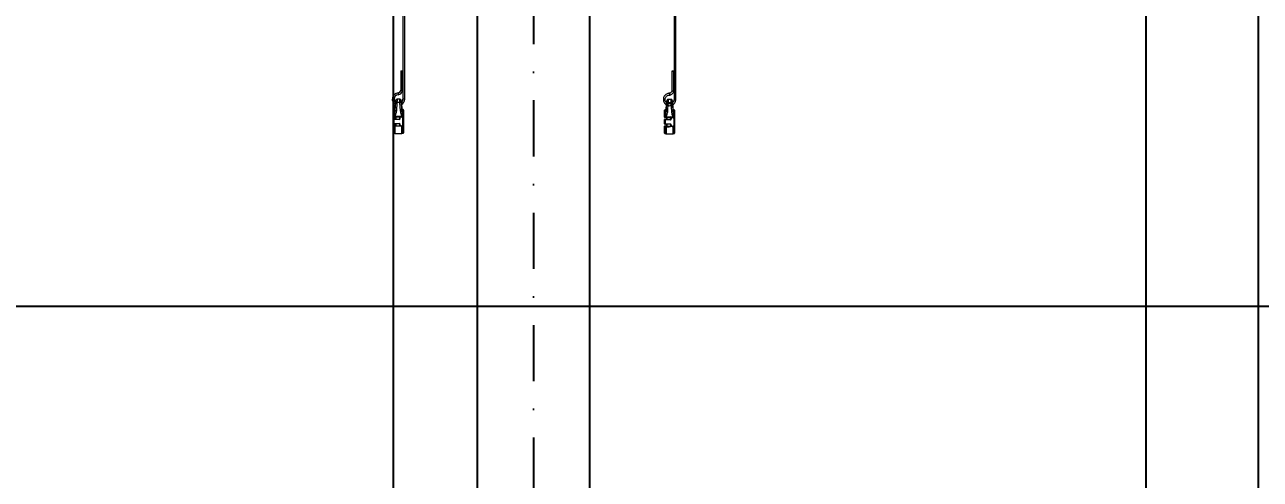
# Model space of a CAD drawing. Header units: millimetres. Extents: x -71336 to -35435, y -26189 to 22712.
# Drawn here: x -69314 to -68213, y -17989 to -17584 of the extents above; entities that cross this region are included whole.
import ezdxf
from ezdxf import colors
from ezdxf.entities.mleader import LeaderData, LeaderLine
from ezdxf.math import Vec2, Vec3

# ---------------------------------------------------------------- set-up
doc = ezdxf.new("R2010")
doc.units = ezdxf.units.MM
doc.linetypes.add('AM_ISO02W050x2', pattern=[3.75, 3, -0.75])
doc.linetypes.add('DASHDOT', pattern=[1, 0.5, -0.25, 0, -0.25])
for name, color, linetype in [('SC - Containment', 30, 'Continuous'), ('SC - Dimensions', 1, 'Continuous'), ('SC - Layout', 252, 'Continuous'), ('SC - Text', 7, 'Continuous')]:
    doc.layers.add(name, color=color, linetype=linetype)
doc.layers.add('SC - Equipment', color=7, linetype='Continuous', lineweight=13)
doc.layers.add('SC - Xlines', color=252, linetype='Continuous', plot=False)
doc.styles.get("Standard").update_dxf_attribs({"font": 'arial.ttf', "height": 35})
doc.dimstyles.new('MJC', dxfattribs={"dimscale": 25, "dimtxt": 35, "dimasz": 1, "dimexe": 0.25, "dimexo": 0.25, "dimgap": 0.25, "dimtad": 1, "dimdec": 0, "dimzin": 0, "dimdsep": 46, "dimtxsty": 'Standard', "dimcen": 0.09, "dimclrd": 1, "dimclre": 1, "dimclrt": 7, "dimadec": 0, "dimazin": 0, "dimtfac": 1, "dimtdec": 0, "dimtofl": 0, "dimtmove": 0, "dimatfit": 3, "dimfxl": 1, "dimtolj": 1, "dimtzin": 0, "dimarcsym": 0})

# ---------------------------------------------------------------- blocks, each defined once
blk = doc.blocks.new('CHIEF MSM1U - FRONT')
at = {"layer": 'SC - Equipment', "color": 146, "true_color": 0x105689}
for p, q in [((-114.5, -145.9), (-114.5, -235.3)), ((-112.9, -235.3), (-112.9, -145.9)), ((127.2, -146.3), (127.2, -235.6)), ((128.8, -235.6), (128.8, -146.3)), ((-116.4, -210), (-116.4, -227.3)), ((-116.4, -210), (-114.8, -210)), ((-114.8, -227.3), (-114.8, -210)), ((125.3, -210.3), (125.3, -227.6)), ((125.3, -210.3), (125.3, -210.3)), ((126.9, -227.6), (126.9, -210.3)), ((126.9, -210.3), (126.9, -210.3)), ((-118.7, -229.7), (-118.6, -231.3)), ((-116.4, -227.3), (-114.8, -227.3)), ((-120.9, -236.5), (-121, -236.8)), ((-119.8, -238.1), (-120.3, -245.8)), ((-117.1, -238.1), (-119.8, -238.1)), ((-117.2, -235.3), (-119.7, -235.3)), ((-116.6, -245.8), (-117.1, -238.1)), ((-115.9, -236.8), (-116, -236.5)), ((-112.9, -235.3), (-114.5, -235.3)), ((120.7, -236.7), (120.7, -237.1)), ((120.7, -237.1), (120.7, -237.1)), ((121.8, -238.4), (121.3, -246.2)), ((124.6, -238.4), (121.8, -238.4)), ((124.4, -235.5), (122, -235.5)), ((125.1, -246.2), (124.6, -238.4)), ((125.7, -237.1), (125.7, -236.7)), ((125.7, -236.7), (125.7, -236.7)), ((-122.9, -250.9), (-122.9, -245)), ((-121.9, -244.4), (-122.6, -244.6)), ((-122.6, -244.6), (-122.6, -250.8)), ((-122.6, -253.2), (-122.5, -253.2)), ((-121.8, -251.2), (-122.5, -251.1)), ((-122.5, -253.2), (-117.7, -253.1)), ((-121.9, -250.8), (-121.9, -244.4)), ((-121.9, -250.8), (-121.5, -250.8)), ((-121.9, -250.8), (-121.9, -250.8)), ((-121.9, -250.8), (-121.9, -250.8)), ((-121.5, -251.2), (-121.8, -251.2)), ((-121.8, -251.2), (-121.8, -251.2)), ((-121.5, -243.1), (-121.6, -244)), ((-121.6, -244), (-121.6, -246.2)), ((-121.5, -250.8), (-121.5, -250.8)), ((-118.1, -250.8), (-121.5, -250.8)), ((-121.5, -250.8), (-118.2, -250.9)), ((-118.2, -251.3), (-121.5, -251.2)), ((-121.3, -253.2), (-121.3, -251.2)), ((-120.9, -251.1), (-120.9, -253.1)), ((-115.4, -250.8), (-117.4, -250.8)), ((-117.3, -251.8), (-117.3, -251.6)), ((-117.3, -251.8), (-117.3, -251.7)), ((-117.1, -251.8), (-117.3, -251.8)), ((-117.3, -252.7), (-117.3, -251.8)), ((-117.1, -252.7), (-117.3, -252.7)), ((-117.1, -251.7), (-117.1, -251.8)), ((-117.1, -251.8), (-117.1, -252.7)), ((-115.4, -243.1), (-115.4, -242.9)), ((-115.3, -244), (-115.4, -243.1)), ((-115.4, -251.2), (-115.4, -250.8)), ((-115.3, -246.2), (-115.3, -244)), ((-115.1, -251.4), (-115.1, -251.4)), ((-114.4, -252), (-115.1, -251.4)), ((-114.3, -244.6), (-115, -244.4)), ((-115, -244.4), (-115, -251.3)), ((-115, -250.8), (-115, -251.3)), ((-115, -251.3), (-115, -251.3)), ((-114.4, -258.3), (-114.4, -252)), ((-114, -252), (-114.4, -252)), ((-114.3, -251.8), (-114.3, -244.6)), ((-114, -245), (-114, -252)), ((-114, -252), (-114, -258.2)), ((118.8, -251.3), (118.8, -245.2)), ((119, -253.3), (120.1, -253.3)), ((119, -253.3), (119, -253.3)), ((119.2, -253.3), (119, -253.3)), ((119.8, -244.6), (119.1, -244.8)), ((119.1, -244.8), (119.1, -251.2)), ((119.8, -251.6), (119.1, -251.6)), ((120.4, -253.2), (119.2, -253.3)), ((119.8, -251.2), (119.8, -244.6)), ((119.8, -251.2), (120.2, -251.2)), ((119.8, -251.2), (119.8, -251.2)), ((119.8, -251.2), (119.8, -251.2)), ((119.9, -251.6), (119.8, -251.6)), ((120.2, -251.6), (119.9, -251.6)), ((120.1, -243.3), (120.1, -243.4)), ((120.1, -243.4), (120.1, -244.3)), ((120.1, -244.3), (120.1, -246.6)), ((120.1, -253.3), (120.1, -253.3)), ((123.6, -251.2), (120.2, -251.2)), ((120.2, -251.2), (120.2, -251.2)), ((120.4, -253.5), (120.4, -251.6)), ((120.8, -251.6), (120.8, -253.5)), ((126.2, -251.2), (124.2, -251.2)), ((124.3, -252.2), (124.3, -252)), ((124.3, -252.2), (124.3, -252.1)), ((124.3, -253.1), (124.3, -252.2)), ((124.6, -252.1), (124.6, -252.2)), ((124.6, -252.2), (124.6, -253.1)), ((126.2, -251.6), (126.2, -251.2)), ((126.4, -244.3), (126.3, -243.3)), ((126.4, -246.6), (126.4, -244.3)), ((126.6, -251.9), (126.5, -251.8)), ((126.6, -251.2), (126.6, -251.7)), ((126.6, -251.7), (126.7, -251.7)), ((127.3, -252.4), (126.6, -251.9)), ((127.4, -244.8), (126.7, -244.6)), ((126.7, -244.6), (126.7, -251.7)), ((127.3, -258.8), (127.3, -252.4)), ((127.4, -252.3), (127.4, -244.8)), ((127.7, -245.2), (127.7, -252.4)), ((127.7, -252.4), (127.7, -258.7)), ((-122.5, -253.4), (-122.9, -253.4)), ((-122.9, -256.8), (-122.9, -253.4)), ((-122.9, -256.8), (-122.5, -256.8)), ((-122.9, -265.3), (-122.9, -259.3)), ((-122.5, -257), (-122.6, -257)), ((-122.6, -259.4), (-122.6, -265.6)), ((-117.7, -253.3), (-122.5, -253.4)), ((-122.5, -253.4), (-122.5, -256.8)), ((-122.5, -256.8), (-117.7, -256.9)), ((-117.7, -257.2), (-122.5, -257)), ((-122.5, -259.1), (-121.6, -259)), ((-121.7, -265.9), (-121.7, -259.4)), ((-121.6, -259), (-117.7, -258.9)), ((-117.7, -259.3), (-121.6, -259.4)), ((-121.6, -259.4), (-121.6, -265.9)), ((-121.3, -259), (-121.3, -257.1)), ((-120.9, -257.1), (-120.9, -259)), ((-117.3, -257.6), (-117.1, -257.6)), ((-117.3, -258.5), (-117.3, -257.6)), ((-117.3, -258.5), (-117.1, -258.5)), ((-117.1, -257.6), (-117.1, -258.5)), ((-117.1, -258.9), (-117.1, -258.8)), ((-115.3, -265.9), (-115.3, -259.1)), ((-114.4, -258.3), (-115.2, -258.9)), ((-114.3, -265.6), (-114.3, -258.3)), ((-114, -258.2), (-114, -265.3)), ((118.8, -253.6), (118.8, -253.5)), ((118.8, -253.8), (118.8, -253.6)), ((119, -253.6), (118.8, -253.6)), ((118.8, -253.9), (118.8, -253.8)), ((118.8, -257.2), (118.8, -253.9)), ((118.8, -259.7), (118.8, -259.4)), ((118.8, -259.4), (118.8, -259.4)), ((118.8, -265.5), (118.8, -259.7)), ((118.8, -259.7), (118.8, -259.7)), ((120.1, -253.5), (119, -253.6)), ((119, -253.6), (119.2, -253.6)), ((119, -253.6), (119, -253.6)), ((119, -259.2), (119, -259.2)), ((119, -259.2), (120.4, -259.2)), ((123.9, -259.3), (119, -259.5)), ((120.4, -259.3), (119, -259.3)), ((119, -259.5), (119, -259.5)), ((120.1, -259.1), (119.1, -259.2)), ((119.1, -259.5), (120.1, -259.5)), ((119.1, -259.8), (119.1, -265.9)), ((119.2, -253.6), (123.9, -253.5)), ((123.9, -253.7), (119.2, -253.9)), ((119.2, -253.9), (119.2, -257.2)), ((119.2, -257.2), (123.9, -257.3)), ((123.9, -257.6), (119.2, -257.4)), ((120, -266.1), (120, -259.8)), ((120.1, -253.5), (120.1, -253.5)), ((120.1, -253.5), (120.1, -253.5)), ((120.4, -259.1), (120.1, -259.1)), ((120.1, -259.8), (120.1, -266.2)), ((120.4, -259.3), (120.4, -257.5)), ((120.6, -253.5), (123.5, -253.5)), ((120.8, -257.5), (120.8, -259.5)), ((123.9, -253.5), (123.9, -253.5)), ((123.9, -259.4), (123.9, -259.3)), ((124.3, -259.1), (124.2, -259.2)), ((124.3, -259), (124.3, -258)), ((124.5, -259.3), (124.5, -259.2)), ((124.6, -258), (124.6, -259)), ((126.4, -266.2), (126.4, -259.5)), ((127.3, -258.8), (126.5, -259.3)), ((127.4, -265.9), (127.4, -258.7)), ((127.7, -258.7), (127.7, -265.5)), ((-122.6, -265.6), (-121.7, -265.9)), ((-121.6, -265.9), (-115.3, -265.9)), ((-115.3, -265.9), (-114.3, -265.6)), ((119.1, -265.9), (120, -266.1)), ((120.1, -266.2), (126.4, -266.2)), ((126.4, -266.2), (127.4, -265.9))]:
    blk.add_line(p, q, dxfattribs=at)
at = {"layer": 'SC - Equipment', "color": 146, "true_color": 0x105689, "flags": 128}
for points in [[(126.1, -210.2), (125.8, -210.2), (125.5, -210.2), (125.3, -210.3), (125.3, -210.3), (125.3, -210.3), (125.5, -210.3), (125.8, -210.3), (126.1, -210.3), (126.4, -210.3), (126.6, -210.3), (126.8, -210.3), (126.9, -210.3), (126.8, -210.3), (126.6, -210.2), (126.4, -210.2), (126.1, -210.2)], [(125.3, -210.3), (125.3, -210.3), (125.5, -210.3), (125.8, -210.4), (126.1, -210.4), (126.4, -210.4), (126.6, -210.3), (126.8, -210.3), (126.9, -210.3), (126.8, -210.3), (126.6, -210.3), (126.4, -210.3), (126.1, -210.3), (125.8, -210.3), (125.5, -210.3), (125.3, -210.3), (125.3, -210.3)], [(123, -229.9), (123, -229.9), (123, -229.9)], [(-119.8, -238.1), (-120.1, -238.1), (-120.3, -238.1), (-120.5, -238.2), (-120.7, -238.2), (-120.9, -238.3), (-121, -238.3), (-121.1, -238.4), (-121.1, -238.5)], [(-115.8, -238.5), (-115.8, -238.4), (-115.9, -238.3), (-116, -238.3), (-116.2, -238.2), (-116.4, -238.2), (-116.6, -238.1), (-116.8, -238.1), (-117.1, -238.1)], [(121.8, -238.4), (121.6, -238.4), (121.4, -238.5), (121.1, -238.5), (121, -238.5), (120.8, -238.6), (120.7, -238.7), (120.6, -238.7), (120.6, -238.8)], [(125.8, -238.8), (125.8, -238.7), (125.7, -238.7), (125.6, -238.6), (125.5, -238.5), (125.3, -238.5), (125.1, -238.5), (124.8, -238.4), (124.6, -238.4)], [(-121.8, -251.2), (-121.8, -251.2), (-121.8, -251.1), (-121.8, -251.1), (-121.9, -251.1), (-121.9, -251), (-121.9, -250.9), (-121.9, -250.9), (-121.9, -250.8)], [(-120.3, -245.8), (-120.6, -245.8), (-120.8, -245.8), (-121, -245.9), (-121.2, -245.9), (-121.4, -246), (-121.5, -246.1), (-121.6, -246.1), (-121.6, -246.2)], [(-115.3, -246.2), (-115.3, -246.1), (-115.4, -246.1), (-115.5, -246), (-115.7, -245.9), (-115.9, -245.9), (-116.1, -245.8), (-116.3, -245.8), (-116.6, -245.8)], [(-114.3, -251.8), (-114.2, -251.9), (-114.2, -251.9), (-114.1, -251.9), (-114.1, -251.9), (-114, -251.9), (-114, -251.9), (-114, -251.9), (-114, -252)], [(119.1, -251.6), (119.1, -251.5), (119.1, -251.5), (119.1, -251.5), (119.1, -251.4), (119, -251.4), (119, -251.3), (119, -251.3), (119.1, -251.2)], [(119.9, -251.6), (119.8, -251.6), (119.8, -251.5), (119.8, -251.5), (119.8, -251.5), (119.8, -251.4), (119.8, -251.4), (119.8, -251.3), (119.8, -251.2)], [(119.8, -251.6), (119.8, -251.6), (119.8, -251.5), (119.8, -251.5), (119.8, -251.5), (119.8, -251.4), (119.8, -251.3), (119.8, -251.3), (119.8, -251.2)], [(121.3, -246.2), (121.1, -246.2), (120.9, -246.2), (120.6, -246.2), (120.5, -246.3), (120.3, -246.4), (120.2, -246.4), (120.1, -246.5), (120.1, -246.6)], [(124.5, -251.8), (124.6, -251.8), (124.6, -251.8), (124.6, -251.8), (124.6, -251.8), (124.6, -251.8), (124.6, -251.8), (124.6, -251.8), (124.6, -251.8)], [(126.4, -246.6), (126.3, -246.5), (126.2, -246.4), (126.1, -246.4), (126, -246.3), (125.8, -246.2), (125.6, -246.2), (125.3, -246.2), (125.1, -246.2)], [(127.4, -252.3), (127.4, -252.3), (127.5, -252.3), (127.5, -252.3), (127.6, -252.3), (127.6, -252.3), (127.6, -252.3), (127.6, -252.4), (127.7, -252.4)], [(-117.1, -258.9), (-117.2, -258.9), (-117.2, -258.9), (-117.3, -258.8), (-117.3, -258.8), (-117.4, -258.8), (-117.4, -258.8), (-117.4, -258.7), (-117.4, -258.7)]]:
    blk.add_lwpolyline(points, dxfattribs=at)
at = {"layer": 'SC - Equipment', "color": 146, "true_color": 0x105689}
for centre, radius, start, end in [((-118.4, -235.3), 5.56, 92.2924, 239.508), ((-118.8, -227.3), 2.38, 272.2924, 0), ((-118.8, -227.3), 3.97, 272.2924, 0), ((337.7, -222.2), 214.8, 182.0797, 182.503), ((126.1, -217.8), 9.91, 265.4038, 274.5962), ((-118.4, -235.3), 3.97, 92.2924, 180), ((-118.4, -235.3), 3.97, 180, 227.7616), ((-119.7, -236.5), 1.27, 90.4206, 175.9367), ((-117.2, -236.5), 1.27, 4.0633, 89.3855), ((-118.4, -235.3), 3.97, 311.6153, 0), ((-118.4, -235.3), 5.56, 300.1587, 0), ((128, -225.7), 9.91, 265.4038, 274.5962), ((-122.5, -245), 0.397, 105, 180), ((-122.6, -250.9), 0.254, 180, 268.5), ((-122.6, -253.4), 0.254, 91.5, 180), ((-122.2, -250.9), 0.387, 161.7749, 217.1579), ((-124.9, -253.4), 2.43, 0.0048, 5.9911), ((-122, -244), 0.397, 285, 355), ((-121.5, -253.8), 3.05, 89.9353, 97.4885), ((-121.5, -250.9), 0.386, 161.9468, 217.1048), ((-112.9, -251.2), 8.57, 177.7404, 180.1123), ((-109.5, -251.2), 8.72, 177.7613, 180.0789), ((-117.7, -251.5), 0.794, 65.5579, 114.4421), ((-119.9, -251.8), 2.05, 18.1615, 28.4431), ((-118.1, -251.1), 0.151, 289.9119, 359.0673), ((-117.7, -251.7), 0.397, 65.5579, 88.5), ((-117.7, -252.7), 0.651, 271.5, 0), ((-117.7, -252.7), 0.397, 271.5, 0), ((-120.1, -253.3), 2.43, 0.0048, 5.9911), ((-116.7, -251.3), 0.886, 144.5441, 180.4072), ((-117.3, -251.7), 0.0673, 123.3474, 174.7231), ((-121.9, -287.2), 35.9, 82.2468, 82.6359), ((-126, -264.9), 16.2, 56.3678, 56.7637), ((-115.4, -253.8), 3.05, 82.5115, 90.0647), ((-129.7, -252.3), 14.3, 3.8064, 4.3899), ((-114.9, -244), 0.397, 185, 255), ((-128.7, -239.7), 17.9, 319.139, 319.7036), ((-128.9, -241.9), 16.8, 325.4762, 326.0369), ((-128.4, -241), 17.8, 321.8534, 322.3367), ((-114.4, -245), 0.397, 0, 75), ((119.2, -245.2), 0.397, 105, 180), ((119.1, -253.5), 0.24, 101.8089, 192.4685), ((119, -253.6), 0.254, 91.4961, 179.9964), ((119, -253.5), 0.254, 91.4962, 179.9964), ((119.7, -244.3), 0.397, 285, 355), ((120.2, -254.4), 3.17, 89.9368, 97.2123), ((120.1, -253.5), 0.235, 101.2602, 185.4439), ((120.1, -253.5), 0.254, 358.8378, 91.3004), ((120.1, -253.5), 0.254, 4.392, 91.3047), ((128.7, -251.6), 8.55, 177.7378, 180.0915), ((132.1, -251.7), 8.7, 177.7592, 180.0574), ((121.7, -252.2), 2.12, 18.3768, 28.3139), ((123.6, -251.5), 0.145, 288.1636, 359.4918), ((125, -251.7), 0.884, 144.5089, 180.0628), ((124.4, -252.1), 0.0637, 121.5639, 174.0882), ((125.9, -242), 10.1, 261.1409, 262.5228), ((124.5, -248.2), 4.08, 267.2671, 270.9315), ((124.5, -249), 4.08, 267.2671, 270.9315), ((126.2, -254.4), 3.17, 82.7877, 90.0632), ((111.3, -252.7), 15, 3.8082, 4.3644), ((126.8, -244.3), 0.397, 185, 255), ((117.6, -244.1), 11.8, 319.14, 320.0003), ((116.8, -245.1), 11.9, 325.477, 326.2706), ((117.7, -244.9), 12.1, 321.8561, 322.5695), ((127.4, -246.4), 5.94, 269.0839, 272.8144), ((127.3, -245.2), 0.397, 0, 75), ((-122.6, -256.8), 0.254, 180, 268.5), ((-122.6, -259.3), 0.254, 91.5, 180), ((-122.2, -259.3), 0.387, 142.8421, 198.2251), ((-124.9, -256.8), 2.43, 354.0089, 359.9952), ((-121.3, -259.3), 0.385, 142.9113, 197.998), ((-121.6, -258.8), 0.623, 263.9761, 270.0345), ((-113, -259.1), 8.57, 179.8865, 182.2604), ((-120.1, -256.9), 2.43, 354.0089, 359.9952), ((-117.7, -257.6), 0.651, 0, 88.5), ((-117.7, -257.6), 0.397, 0, 88.5), ((-109, -259), 8.75, 179.9265, 182.2353), ((-117.7, -258.5), 0.397, 337.7487, 0), ((-119.7, -264.9), 6.62, 67.1764, 69.43), ((-117.7, -258.5), 0.651, 337.7487, 0), ((119, -253.9), 0.254, 91.4961, 179.9964), ((119, -253.8), 0.254, 91.4961, 179.9964), ((118.8, -253.5), 0.0732, 212.9166, 270.2576), ((119, -257.2), 0.254, 180.001, 233.5621), ((119, -259.4), 0.254, 91.4961, 179.9964), ((119, -259.4), 0.254, 134.5061, 179.9992), ((119, -259.4), 0.254, 91.4992, 134.506), ((119, -259.6), 0.228, 78.0333, 151.2675), ((119, -259.7), 0.254, 135.963, 179.9994), ((119, -259.7), 0.254, 91.4961, 179.9964), ((119, -259.7), 0.254, 91.4988, 135.9633), ((120.8, -259.3), 1.8, 177.7621, 182.2379), ((119.4, -259.7), 0.399, 143.5532, 197.6993), ((116.5, -253.9), 2.62, 0.128, 5.7736), ((116.9, -257.2), 2.26, 353.7745, 0.1306), ((120.1, -253.8), 0.254, 80.7567, 92.6078), ((120.4, -259.7), 0.397, 143.6294, 197.4694), ((120.1, -259.2), 0.601, 263.7533, 270.0353), ((128.7, -259.5), 8.59, 179.8666, 182.258), ((121.3, -253.7), 2.62, 0.128, 5.7736), ((121.7, -257.3), 2.26, 353.7745, 0.1306), ((132.7, -259.4), 8.77, 179.9058, 182.2333), ((124.5, -253.9), 4.08, 267.2671, 270.9315), ((124.5, -254.9), 4.08, 267.2671, 270.9315), ((129.5, -246.8), 13.3, 246.9103, 248.034), ((124.6, -259), 0.305, 196.8892, 257.6099), ((-122.5, -265.3), 0.397, 180, 255), ((-121.6, -265.6), 0.254, 255, 270), ((-114.4, -265.3), 0.397, 285, 0), ((119.2, -265.5), 0.397, 180, 255), ((120.1, -265.9), 0.254, 255, 270), ((127.3, -265.5), 0.397, 285, 0)]:
    blk.add_arc(centre, radius, start, end, dxfattribs=at)
for centre, major_axis, ratio, start_param, end_param in [((254.2, -255.1), (397.1, 0), 0.027185, 2.767582, 2.778444), ((254.2, -255.1), (397.1, 0), 0.026186, 2.767582, 2.778733), ((280, -255.4), (402.6, -10.8), 0.000432, 4.30408, 4.312791), ((280, -255.6), (402.6, -10.5), 0.000422, 4.304079, 4.31279), ((123.9, -251.9), (0, 0.799), 0.993134, 5.85659, 6.70978), ((123.9, -252.1), (0, 0.402), 0.986235, 5.85659, 6.257005), ((123.9, -253.1), (0.524, 0.387), 0.999558, 4.10275, 5.647366), ((123.9, -253.1), (0.305, 0.254), 0.999295, 4.046219, 5.590835), ((495.9, -255.4), (397.1, 0.2), 0.026183, 2.767571, 2.778722), ((495.9, -255.4), (397.1, 0.2), 0.027182, 2.76757, 2.778432), ((254.2, -255.1), (397.1, 0), 0.026186, 3.50366, 3.517291), ((254.2, -255.1), (397.1, 0), 0.027185, 3.503526, 3.516675), ((119.2, -253.9), (0.397, 0.004), 0.016138, 3.141441, 4.738417), ((119.2, -257.2), (0.397, -0.004), 0.016138, 3.141745, 4.738721), ((280, -255.1), (402.6, 10.5), 0.000422, 4.303726, 4.314187), ((280, -255.4), (402.6, 10.8), 0.000432, 4.303725, 4.314186), ((123.9, -258), (0.524, 0.387), 0.999558, 5.647366, 7.191982), ((123.9, -258), (0.305, 0.254), 0.999295, 5.590835, 7.135452), ((123.9, -259), (0.305, 0.254), 0.999295, 5.202477, 5.590835), ((123.9, -259), (0.524, 0.387), 0.999558, 5.259008, 5.647366), ((495.9, -255.4), (397.1, 0.2), 0.026183, 3.503649, 3.51728), ((495.9, -255.4), (397.1, 0.2), 0.027182, 3.503514, 3.516663)]:
    blk.add_ellipse(centre, major_axis=major_axis, ratio=ratio, start_param=start_param, end_param=end_param, dxfattribs=at)
for points, knots in [([(123, -230), (122.7, -230), (122, -230.1), (121, -230.4), (119.8, -231.1), (118.8, -232), (118.1, -233.2), (117.7, -234.4), (117.6, -235.8), (117.8, -237.1), (118.3, -238.3), (119.1, -239.4), (120.1, -240.3), (121.3, -240.8), (122.6, -241.1), (124, -241.1), (125.3, -240.8), (126.5, -240.1), (127.4, -239.2), (128.2, -238.1), (128.7, -236.9), (128.7, -236), (128.8, -235.6)], [0, 0, 0, 0, 0.028787, 0.079857, 0.131009, 0.182161, 0.233313, 0.284462, 0.335611, 0.386759, 0.437906, 0.489054, 0.540202, 0.591352, 0.642503, 0.693655, 0.744808, 0.795961, 0.847113, 0.898265, 0.949415, 1, 1, 1, 1]), ([(123, -231.6), (123.3, -231.6), (123.9, -231.5), (124.8, -231.2), (125.7, -230.5), (126.4, -229.6), (126.8, -228.6), (126.8, -227.9), (126.9, -227.6)], [0, 0, 0, 0, 0.107131, 0.2915791, 0.4764325, 0.661284, 0.8461283, 1, 1, 1, 1]), ([(125.3, -227.6), (125.3, -227.8), (125.2, -228.2), (125, -228.9), (124.4, -229.5), (123.7, -229.9), (123.2, -230), (123, -230)], [0, 0, 0, 0, 0.107315, 0.345324, 0.58437, 0.823401, 1, 1, 1, 1]), ([(-121.6, -246.2), (-121.6, -245.5), (-121.4, -242.9), (-121.2, -240.3), (-121.1, -238.5)], [0, 0, 0, 0, 0.300595, 1, 1, 1, 1]), ([(-121.4, -241.6), (-121.4, -241.8), (-121.4, -242.3), (-121.5, -242.8), (-121.5, -243), (-121.5, -243)], [0, 0, 0, 0, 0.294066, 0.677601, 1, 1, 1, 1]), ([(-121.4, -242.2), (-121.4, -242.4), (-121.5, -242.7), (-121.5, -243.1), (-121.5, -243.1), (-121.5, -243.1)], [0, 0, 0, 0, 0.223457, 0.66286, 1, 1, 1, 1]), ([(-121, -236.8), (-121, -236.8), (-121, -236.8), (-121, -237.2), (-121, -237.8), (-121.1, -238.8), (-121.2, -239.8), (-121.3, -240.9), (-121.4, -241.7), (-121.4, -242.1), (-121.4, -242.2)], [0, 0, 0, 0, 0.075921, 0.218041, 0.360462, 0.503121, 0.645843, 0.788356, 0.930393, 1, 1, 1, 1]), ([(-121.1, -238.5), (-121.1, -238.2), (-121, -237.6), (-121, -236.9), (-120.9, -236.4), (-120.9, -236.5), (-120.9, -236.5)], [0, 0, 0, 0, 0.255902, 0.546047, 0.836303, 1, 1, 1, 1]), ([(-121, -236.8), (-121, -236.8), (-121, -236.8), (-121, -237.1), (-121, -237.5), (-121, -237.6)], [0, 0, 0, 0, 0.22095, 0.64251, 1, 1, 1, 1]), ([(-119.7, -235.3), (-119.7, -235.3), (-119.7, -235.3), (-119.7, -235.8), (-119.7, -236.8), (-119.8, -237.7), (-119.8, -238.1)], [0, 0, 0, 0, 0.163913, 0.453856, 0.74391, 1, 1, 1, 1]), ([(-117.1, -238.1), (-117.1, -237.6), (-117.1, -236.7), (-117.2, -235.8), (-117.2, -235.3), (-117.2, -235.3), (-117.2, -235.3)], [0, 0, 0, 0, 0.291205, 0.582576, 0.873471, 1, 1, 1, 1]), ([(-116, -236.5), (-116, -236.5), (-116, -236.4), (-115.9, -236.8), (-115.9, -237.5), (-115.8, -238.2), (-115.8, -238.5)], [0, 0, 0, 0, 0.126874, 0.417899, 0.709191, 1, 1, 1, 1]), ([(-115.9, -237.7), (-115.9, -237.5), (-115.9, -237.2), (-115.9, -236.9), (-115.9, -236.8), (-115.9, -236.8)], [0, 0, 0, 0, 0.28925, 0.701783, 1, 1, 1, 1]), ([(-115.5, -242.2), (-115.5, -242.2), (-115.5, -241.9), (-115.5, -241.6), (-115.6, -240.9), (-115.7, -240.2), (-115.7, -239.2), (-115.8, -238.2), (-115.9, -237.4), (-115.9, -236.9), (-115.9, -236.8), (-115.9, -236.8)], [0, 0, 0, 0, 0.015093, 0.157347, 0.158182, 0.301023, 0.44356, 0.585818, 0.727887, 0.869899, 1, 1, 1, 1]), ([(-115.8, -238.5), (-115.7, -239.3), (-115.5, -241.9), (-115.4, -244.4), (-115.3, -246.2)], [0, 0, 0, 0, 0.300592, 1, 1, 1, 1]), ([(-115.5, -242.4), (-115.5, -242.1), (-115.5, -241.7), (-115.6, -240.8), (-115.7, -240.3), (-115.7, -240)], [0, 0, 0, 0, 0.367803, 0.745996, 1, 1, 1, 1]), ([(-115.4, -243.1), (-115.4, -243.1), (-115.4, -243.2), (-115.4, -242.9), (-115.4, -242.4), (-115.5, -242.2)], [0, 0, 0, 0, 0.288712, 0.663488, 1, 1, 1, 1]), ([(127.2, -235.6), (127.2, -235.7), (127.1, -236.3), (126.9, -237.2), (126.3, -238.1), (125.4, -238.9), (124.4, -239.4), (123.3, -239.6), (122.2, -239.4), (121.1, -239), (120.2, -238.3), (119.6, -237.3), (119.2, -236.3), (119.2, -235.1), (119.5, -234), (120.1, -233.1), (120.9, -232.3), (121.9, -231.7), (122.7, -231.6), (123, -231.6)], [0, 0, 0, 0, 0.028814, 0.089241, 0.149822, 0.210401, 0.270978, 0.331551, 0.392122, 0.452693, 0.513264, 0.573837, 0.634414, 0.694994, 0.755576, 0.816158, 0.876738, 0.937315, 1, 1, 1, 1]), ([(120.1, -246.6), (120.1, -245.8), (120.2, -243.2), (120.4, -240.6), (120.6, -238.8)], [0, 0, 0, 0, 0.300595, 1, 1, 1, 1]), ([(120.7, -237.1), (120.7, -237.1), (120.7, -237.1), (120.7, -237.4), (120.6, -238.1), (120.5, -239.1), (120.5, -240.1), (120.4, -241.2), (120.3, -242), (120.2, -242.4), (120.2, -242.5)], [0, 0, 0, 0, 0.026314, 0.176063, 0.326129, 0.476447, 0.626831, 0.776994, 0.926656, 1, 1, 1, 1]), ([(120.6, -238.8), (120.6, -238.5), (120.6, -237.9), (120.7, -237.1), (120.7, -236.7), (120.7, -236.7), (120.7, -236.7)], [0, 0, 0, 0, 0.23821, 0.508296, 0.778485, 1, 1, 1, 1]), ([(122, -235.5), (121.9, -235.5), (121.7, -235.5), (121.4, -235.7), (121.1, -235.9), (120.9, -236.1), (120.8, -236.3), (120.8, -236.4), (120.7, -236.6), (120.7, -236.6), (120.7, -236.6), (120.7, -236.7), (120.7, -236.7), (120.7, -236.7), (120.7, -236.7), (120.7, -236.7)], [0, 0, 0, 0, 0.110155, 0.295394, 0.447274, 0.575717, 0.682214, 0.765849, 0.823968, 0.846656, 0.861705, 0.878146, 0.90567, 0.973407, 1, 1, 1, 1]), ([(120.7, -237.1), (120.7, -237.1), (120.7, -237.1), (120.7, -237.1), (120.7, -237.1)], [0, 0, 0, 0, 0.353338, 1, 1, 1, 1]), ([(122, -235.6), (122, -235.6), (122, -235.6), (122, -236.1), (121.9, -237.1), (121.9, -238), (121.8, -238.4)], [0, 0, 0, 0, 0.175433, 0.46138, 0.747439, 1, 1, 1, 1]), ([(125.7, -236.7), (125.7, -236.7), (125.7, -236.7), (125.7, -236.7), (125.7, -236.7), (125.7, -236.6), (125.7, -236.5), (125.6, -236.4), (125.6, -236.2), (125.4, -235.9), (125.1, -235.7), (124.8, -235.5), (124.5, -235.5), (124.4, -235.5)], [0, 0, 0, 0, 0.02912, 0.149648, 0.175232, 0.192276, 0.21458, 0.287503, 0.375274, 0.507078, 0.691761, 0.884148, 1, 1, 1, 1]), ([(124.6, -238.4), (124.6, -238), (124.5, -237), (124.5, -236), (124.4, -235.5), (124.4, -235.6), (124.4, -235.6)], [0, 0, 0, 0, 0.28719, 0.574544, 0.861428, 1, 1, 1, 1]), ([(125.7, -236.7), (125.7, -236.7), (125.7, -236.7), (125.7, -237.1), (125.8, -237.8), (125.8, -238.5), (125.8, -238.8)], [0, 0, 0, 0, 0.187196, 0.458115, 0.729282, 1, 1, 1, 1]), ([(126.2, -242.5), (126.2, -242.5), (126.2, -242.2), (126.1, -241.9), (126.1, -241.2), (126, -240.5), (125.9, -239.5), (125.8, -238.5), (125.8, -237.7), (125.7, -237.2), (125.7, -237), (125.7, -237.1), (125.7, -237.1)], [0, 0, 0, 0, 0.014513, 0.151305, 0.152108, 0.289463, 0.426527, 0.563322, 0.699936, 0.836494, 0.97314, 1, 1, 1, 1]), ([(126.2, -242.4), (126.2, -242.3), (126.1, -241.9), (126.1, -241.2), (126, -240.2), (125.9, -239.2), (125.8, -238.3), (125.8, -237.6), (125.7, -237.2), (125.7, -237.1), (125.7, -237.1), (125.7, -237.1)], [0, 0, 0, 0, 0.071053, 0.208362, 0.346676, 0.485091, 0.623548, 0.76198, 0.900296, 0.96938, 1, 1, 1, 1]), ([(125.8, -238.8), (125.9, -239.6), (126.1, -242.2), (126.3, -244.8), (126.4, -246.6)], [0, 0, 0, 0, 0.300592, 1, 1, 1, 1]), ([(-122.9, -250.9), (-122.9, -250.9), (-122.9, -250.9), (-122.8, -250.8), (-122.7, -250.8), (-122.6, -250.8), (-122.6, -250.8)], [0, 0, 0, 0, 0.281347, 0.567741, 0.848358, 1, 1, 1, 1]), ([(-122.6, -250.8), (-122.4, -250.8), (-122.2, -250.8), (-122, -250.8), (-121.9, -250.8)], [0, 0, 0, 0, 0.686394, 1, 1, 1, 1]), ([(-122.5, -251.1), (-122.5, -251.1), (-122.6, -251.1), (-122.6, -251.1), (-122.6, -251.1), (-122.6, -251.1), (-122.6, -251.1)], [0, 0, 0, 0, 0.145896, 0.421612, 0.711012, 1, 1, 1, 1]), ([(-121.9, -250.8), (-121.8, -250.1), (-121.8, -248.9), (-121.6, -247.4), (-121.6, -246.7), (-121.6, -246.2)], [0, 0, 0, 0, 0.452245, 0.690314, 1, 1, 1, 1]), ([(-121.4, -242.4), (-121.5, -242.6), (-121.5, -242.9), (-121.5, -243.1), (-121.5, -243.1), (-121.5, -243.1), (-121.5, -243.1)], [0, 0, 0, 0, 0.320031, 0.819552, 0.944921, 1, 1, 1, 1]), ([(-120.3, -245.8), (-120.4, -246.3), (-120.5, -247.3), (-120.9, -248.6), (-121.3, -249.7), (-121.4, -250.4), (-121.5, -250.8)], [0, 0, 0, 0, 0.284995, 0.575463, 0.786743, 1, 1, 1, 1]), ([(-118.2, -250.9), (-118.2, -250.9), (-118.1, -250.8), (-118.1, -250.8), (-118.1, -250.8)], [0, 0, 0, 0, 0.810322, 1, 1, 1, 1]), ([(-118.2, -250.9), (-118.2, -250.9), (-118.1, -251), (-118, -251), (-118, -251.1), (-117.9, -251.1)], [0, 0, 0, 0, 0.309885, 0.51982, 1, 1, 1, 1]), ([(-118, -251.3), (-118.1, -251.3), (-118.1, -251.3), (-118.2, -251.3), (-118.2, -251.3)], [0, 0, 0, 0, 0.524767, 1, 1, 1, 1]), ([(-117.7, -251.3), (-117.7, -251.3), (-117.7, -251.3), (-117.8, -251.3), (-117.9, -251.3), (-118, -251.3)], [0, 0, 0, 0, 0.015548, 0.12881, 1, 1, 1, 1]), ([(-117.9, -251.1), (-117.9, -251.1), (-117.8, -251.2), (-117.8, -251.3), (-117.7, -251.3), (-117.7, -251.3), (-117.7, -251.3), (-117.7, -251.3)], [0, 0, 0, 0, 0.292022, 0.710423, 0.874784, 0.990318, 1, 1, 1, 1]), ([(-117.3, -251.7), (-117.3, -251.6), (-117.3, -251.5), (-117.4, -251.4), (-117.5, -251.3), (-117.6, -251.3), (-117.6, -251.3)], [0, 0, 0, 0, 0.325258, 0.646683, 0.948209, 1, 1, 1, 1]), ([(-117.4, -250.8), (-117.4, -250.8), (-117.3, -250.8), (-117.1, -251), (-117, -251.2), (-117, -251.3)], [0, 0, 0, 0, 0.077412, 0.514745, 1, 1, 1, 1]), ([(-117.3, -251.6), (-117.3, -251.6), (-117.2, -251.5), (-117.1, -251.4), (-117.1, -251.4)], [0, 0, 0, 0, 0.6792741, 1, 1, 1, 1]), ([(-117, -251.3), (-117, -251.3), (-117, -251.3), (-117, -251.3), (-117.1, -251.3), (-117.1, -251.3), (-117.1, -251.4)], [0, 0, 0, 0, 0.027415, 0.150579, 0.603831, 1, 1, 1, 1]), ([(-117, -251.4), (-117, -251.4), (-117.1, -251.5), (-117.1, -251.6), (-117.1, -251.7)], [0, 0, 0, 0, 0.248905, 1, 1, 1, 1]), ([(-117, -251.3), (-117, -251.3), (-117, -251.3), (-117, -251.3), (-117, -251.4), (-117, -251.4), (-117, -251.4)], [0, 0, 0, 0, 0.027303, 0.150074, 0.602909, 1, 1, 1, 1]), ([(-115.4, -250.8), (-115.5, -250.3), (-115.7, -249.2), (-116.3, -247.6), (-116.5, -246.4), (-116.6, -245.8)], [0, 0, 0, 0, 0.301818, 0.649408, 1, 1, 1, 1]), ([(-115.4, -251.2), (-115.4, -251.2), (-115.2, -251.2), (-115.1, -251.2), (-115, -251.3), (-115, -251.3)], [0, 0, 0, 0, 0.440524, 0.858999, 1, 1, 1, 1]), ([(-115.1, -251.4), (-115.1, -251.4), (-115.2, -251.4), (-115.3, -251.3), (-115.4, -251.3), (-115.4, -251.3)], [0, 0, 0, 0, 0.148896, 0.572908, 1, 1, 1, 1]), ([(-115.3, -246.2), (-115.2, -247.2), (-115.2, -248.3), (-115, -250), (-115, -250.5), (-115, -250.8)], [0, 0, 0, 0, 0.672838, 0.831815, 1, 1, 1, 1]), ([(-115, -251.3), (-114.8, -251.5), (-114.5, -251.6), (-114.3, -251.8), (-114.3, -251.8)], [0, 0, 0, 0, 0.8946843, 1, 1, 1, 1]), ([(118.8, -251.3), (118.8, -251.3), (118.8, -251.3), (118.9, -251.2), (119, -251.2), (119, -251.2), (119.1, -251.2)], [0, 0, 0, 0, 0.281347, 0.567741, 0.848358, 1, 1, 1, 1]), ([(118.8, -251.3), (118.8, -251.3), (118.8, -251.3), (118.8, -251.4), (118.8, -251.5), (118.9, -251.5), (118.9, -251.5), (118.9, -251.5)], [0, 0, 0, 0, 0.080262, 0.441477, 0.729759, 0.972511, 1, 1, 1, 1]), ([(119.2, -253.3), (119.1, -253.3), (119.1, -253.3), (119, -253.3), (119, -253.3), (119, -253.3), (119, -253.3), (118.9, -253.3), (118.9, -253.3), (118.9, -253.3), (118.8, -253.4)], [0, 0, 0, 0, 0.14574, 0.292819, 0.44782, 0.534679, 0.578914, 0.661303, 0.800879, 1, 1, 1, 1]), ([(118.9, -251.5), (118.9, -251.5), (118.9, -251.5), (118.9, -251.5), (119, -251.5), (119, -251.5), (119, -251.5), (119, -251.5), (119.1, -251.6), (119.1, -251.6), (119.1, -251.6), (119.1, -251.6)], [0, 0, 0, 0, 0.135188, 0.261611, 0.353743, 0.40642, 0.453747, 0.539117, 0.774558, 0.94663, 1, 1, 1, 1]), ([(119.1, -251.2), (119.2, -251.2), (119.5, -251.2), (119.7, -251.2), (119.8, -251.2)], [0, 0, 0, 0, 0.686394, 1, 1, 1, 1]), ([(119.8, -251.2), (119.8, -250.5), (119.9, -249.3), (120, -247.8), (120, -247), (120.1, -246.6)], [0, 0, 0, 0, 0.452245, 0.690314, 1, 1, 1, 1]), ([(120.2, -242.5), (120.2, -242.6), (120.2, -243), (120.1, -243.3), (120.1, -243.3), (120.1, -243.3)], [0, 0, 0, 0, 0.247577, 0.734407, 1, 1, 1, 1]), ([(120.4, -253.3), (120.3, -253.3), (120.2, -253.3), (120.2, -253.3), (120.1, -253.3), (120.1, -253.3)], [0, 0, 0, 0, 0.293766, 0.646979, 1, 1, 1, 1]), ([(121.3, -246.2), (121.3, -246.7), (121.1, -247.7), (120.7, -249), (120.3, -250.1), (120.2, -250.8), (120.2, -251.2)], [0, 0, 0, 0, 0.2849945, 0.5754634, 0.7867429, 1, 1, 1, 1]), ([(123.4, -251.3), (123.5, -251.3), (123.5, -251.2), (123.6, -251.2), (123.6, -251.2)], [0, 0, 0, 0, 0.810322, 1, 1, 1, 1]), ([(123.4, -251.3), (123.4, -251.3), (123.5, -251.4), (123.6, -251.4), (123.7, -251.5), (123.7, -251.5)], [0, 0, 0, 0, 0.309885, 0.51982, 1, 1, 1, 1]), ([(123.6, -251.7), (123.6, -251.7), (123.5, -251.7), (123.4, -251.7), (123.4, -251.7)], [0, 0, 0, 0, 0.524767, 1, 1, 1, 1]), ([(123.9, -251.7), (123.9, -251.7), (123.9, -251.7), (123.8, -251.7), (123.7, -251.7), (123.6, -251.7)], [0, 0, 0, 0, 0.0155479, 0.1288099, 1, 1, 1, 1]), ([(123.7, -251.5), (123.8, -251.6), (123.8, -251.6), (123.9, -251.7), (123.9, -251.7), (123.9, -251.7), (123.9, -251.7), (123.9, -251.7)], [0, 0, 0, 0, 0.292022, 0.710423, 0.874784, 0.990318, 1, 1, 1, 1]), ([(124.3, -253.1), (124.3, -253.1), (124.3, -253.2), (124.2, -253.3), (124.1, -253.4), (124, -253.4), (124, -253.5), (123.9, -253.5)], [0, 0, 0, 0, 0.232148, 0.459994, 0.677841, 0.887681, 1, 1, 1, 1]), ([(124.3, -252.1), (124.3, -252), (124.3, -251.9), (124.2, -251.8), (124.1, -251.7), (124.1, -251.7), (124.1, -251.7)], [0, 0, 0, 0, 0.325258, 0.646683, 0.948209, 1, 1, 1, 1]), ([(124.2, -251.2), (124.3, -251.2), (124.4, -251.3), (124.5, -251.4), (124.6, -251.6), (124.7, -251.7)], [0, 0, 0, 0, 0.077412, 0.514745, 1, 1, 1, 1]), ([(124.3, -252), (124.4, -252), (124.4, -251.9), (124.5, -251.8), (124.5, -251.8)], [0, 0, 0, 0, 0.679274, 1, 1, 1, 1]), ([(124.7, -251.7), (124.7, -251.7), (124.7, -251.7), (124.6, -251.7), (124.6, -251.7), (124.6, -251.8), (124.5, -251.8)], [0, 0, 0, 0, 0.027415, 0.150579, 0.603831, 1, 1, 1, 1]), ([(124.7, -251.7), (124.7, -251.7), (124.7, -251.7), (124.7, -251.7), (124.7, -251.8), (124.6, -251.8), (124.6, -251.8)], [0, 0, 0, 0, 0.027303, 0.150074, 0.602909, 1, 1, 1, 1]), ([(124.6, -251.8), (124.6, -251.9), (124.6, -251.9), (124.6, -252), (124.6, -252.1)], [0, 0, 0, 0, 0.2489049, 1, 1, 1, 1]), ([(126.2, -251.2), (126.1, -250.7), (125.9, -249.6), (125.3, -248), (125.2, -246.8), (125.1, -246.2)], [0, 0, 0, 0, 0.301818, 0.649408, 1, 1, 1, 1]), ([(126.3, -243.3), (126.3, -243.2), (126.2, -243.1), (126.2, -242.7), (126.2, -242.5)], [0, 0, 0, 0, 0.455764, 1, 1, 1, 1]), ([(126.2, -251.6), (126.3, -251.6), (126.4, -251.6), (126.5, -251.6), (126.6, -251.7), (126.6, -251.7)], [0, 0, 0, 0, 0.440524, 0.858999, 1, 1, 1, 1]), ([(126.5, -251.8), (126.5, -251.8), (126.5, -251.8), (126.4, -251.7), (126.3, -251.7), (126.2, -251.7)], [0, 0, 0, 0, 0.148896, 0.572908, 1, 1, 1, 1]), ([(126.3, -243.3), (126.3, -243.3), (126.3, -243.3), (126.3, -243.3), (126.3, -243.3)], [0, 0, 0, 0, 0.278833, 1, 1, 1, 1]), ([(126.3, -243.3), (126.3, -243.4), (126.3, -243.4), (126.3, -243.3), (126.3, -243.3)], [0, 0, 0, 0, 0.698121, 1, 1, 1, 1]), ([(126.4, -246.6), (126.4, -247.6), (126.5, -248.7), (126.6, -250.4), (126.6, -250.9), (126.6, -251.2)], [0, 0, 0, 0, 0.672838, 0.831815, 1, 1, 1, 1]), ([(126.7, -251.7), (126.9, -251.9), (127.1, -252.1), (127.3, -252.2), (127.4, -252.3)], [0, 0, 0, 0, 0.894684, 1, 1, 1, 1]), ([(-122.6, -259.4), (-122.6, -259.4), (-122.7, -259.4), (-122.8, -259.4), (-122.9, -259.4), (-122.9, -259.3), (-122.9, -259.3)], [0, 0, 0, 0, 0.249881, 0.492976, 0.745798, 1, 1, 1, 1]), ([(-122.6, -259.1), (-122.6, -259.1), (-122.6, -259.1), (-122.6, -259.1), (-122.6, -259.1), (-122.6, -259.1), (-122.5, -259.1)], [0, 0, 0, 0, 0.261219, 0.517634, 0.75852, 1, 1, 1, 1]), ([(-121.7, -259.4), (-121.8, -259.4), (-122.1, -259.4), (-122.4, -259.4), (-122.6, -259.4)], [0, 0, 0, 0, 0.514661, 1, 1, 1, 1]), ([(-117.7, -258.9), (-117.7, -258.9), (-117.6, -258.9), (-117.5, -258.9), (-117.4, -258.8), (-117.4, -258.7), (-117.4, -258.7)], [0, 0, 0, 0, 0.2812966, 0.5695002, 0.8780553, 1, 1, 1, 1]), ([(-117.1, -258.9), (-117.2, -259), (-117.2, -259), (-117.3, -259.2), (-117.5, -259.3), (-117.6, -259.3), (-117.7, -259.3)], [0, 0, 0, 0, 0.118513, 0.421658, 0.711392, 1, 1, 1, 1]), ([(-117.4, -258.7), (-117.4, -258.7), (-117.4, -258.7), (-117.4, -258.7), (-117.4, -258.7), (-117.4, -258.7)], [0, 0, 0, 0, 0.032658, 0.6733217, 1, 1, 1, 1]), ([(-115.2, -258.9), (-115.2, -258.9), (-115.2, -259), (-115.3, -259), (-115.3, -259), (-115.3, -259.1), (-115.3, -259.1)], [0, 0, 0, 0, 0.485417, 0.726958, 0.934926, 1, 1, 1, 1]), ([(-114.3, -258.3), (-114.3, -258.3), (-114.3, -258.3), (-114.4, -258.3), (-114.4, -258.3)], [0, 0, 0, 0, 0.423432, 1, 1, 1, 1]), ([(-114.3, -258.3), (-114.3, -258.3), (-114.2, -258.3), (-114.1, -258.3), (-114, -258.3), (-114, -258.3), (-114, -258.2), (-114, -258.2)], [0, 0, 0, 0, 0.25506, 0.510042, 0.76705, 0.986251, 1, 1, 1, 1]), ([(119.1, -259.2), (119.1, -259.2), (119.1, -259.2), (119.1, -259.2), (119, -259.2), (119, -259.2), (119, -259.2), (119, -259.2), (118.9, -259.2), (118.9, -259.2), (118.8, -259.2), (118.8, -259.2)], [0, 0, 0, 0, 0.015107, 0.164619, 0.328025, 0.462174, 0.523019, 0.587178, 0.732256, 0.915859, 1, 1, 1, 1]), ([(119.1, -259.8), (119, -259.8), (118.9, -259.8), (118.8, -259.8), (118.8, -259.8), (118.8, -259.7), (118.8, -259.7)], [0, 0, 0, 0, 0.249881, 0.492976, 0.745798, 1, 1, 1, 1]), ([(118.9, -257.4), (118.9, -257.4), (118.9, -257.4), (118.9, -257.4), (119, -257.4), (119, -257.4), (119, -257.4), (119, -257.4), (119.1, -257.4), (119.1, -257.4), (119.1, -257.4), (119.2, -257.4)], [0, 0, 0, 0, 0.127077, 0.246581, 0.336595, 0.389198, 0.427425, 0.486642, 0.719992, 0.879198, 1, 1, 1, 1]), ([(119.1, -259.2), (119.1, -259.2), (119.1, -259.2), (119, -259.2), (119, -259.2), (119, -259.2), (119, -259.2)], [0, 0, 0, 0, 0.145896, 0.421612, 0.711012, 1, 1, 1, 1]), ([(119, -259.5), (119, -259.5), (119, -259.5), (119, -259.5), (119.1, -259.5), (119.1, -259.5), (119.1, -259.5)], [0, 0, 0, 0, 0.261219, 0.517634, 0.75852, 1, 1, 1, 1]), ([(120, -259.8), (119.8, -259.8), (119.5, -259.8), (119.2, -259.8), (119.1, -259.8)], [0, 0, 0, 0, 0.514661, 1, 1, 1, 1]), ([(120.6, -253.5), (120.6, -253.5), (120.5, -253.5), (120.3, -253.5), (120.2, -253.5), (120.2, -253.5), (120.1, -253.5), (120.1, -253.5)], [0, 0, 0, 0, 0.220516, 0.492836, 0.743198, 0.994567, 1, 1, 1, 1]), ([(123.9, -253.5), (123.9, -253.5), (123.9, -253.5), (123.7, -253.5), (123.6, -253.5), (123.5, -253.5)], [0, 0, 0, 0, 0.007857, 0.561844, 1, 1, 1, 1]), ([(123.9, -259.4), (124, -259.3), (124.1, -259.3), (124.2, -259.3), (124.2, -259.2), (124.3, -259.2), (124.3, -259.1)], [0, 0, 0, 0, 0.281297, 0.5695, 0.878055, 1, 1, 1, 1]), ([(124.2, -259.2), (124.2, -259.2), (124.1, -259.3), (124.1, -259.3), (124, -259.3), (123.9, -259.3)], [0, 0, 0, 0, 0.204277, 0.607816, 1, 1, 1, 1]), ([(124.5, -259.3), (124.5, -259.4), (124.4, -259.5), (124.3, -259.6), (124.1, -259.7), (124, -259.7), (123.9, -259.7)], [0, 0, 0, 0, 0.118513, 0.421658, 0.711392, 1, 1, 1, 1]), ([(124.3, -258.9), (124.3, -259), (124.3, -259), (124.3, -259.1), (124.3, -259.1)], [0, 0, 0, 0, 0.336758, 1, 1, 1, 1]), ([(124.3, -259.1), (124.3, -259.1), (124.3, -259.1), (124.3, -259.1), (124.3, -259.1), (124.3, -259.1)], [0, 0, 0, 0, 0.032658, 0.673322, 1, 1, 1, 1]), ([(126.5, -259.3), (126.5, -259.4), (126.4, -259.4), (126.4, -259.4), (126.4, -259.5), (126.4, -259.5), (126.4, -259.5)], [0, 0, 0, 0, 0.4854172, 0.7269576, 0.9349263, 1, 1, 1, 1]), ([(127.4, -258.7), (127.3, -258.7), (127.3, -258.7), (127.3, -258.7), (127.3, -258.8)], [0, 0, 0, 0, 0.423432, 1, 1, 1, 1]), ([(127.4, -258.7), (127.4, -258.7), (127.5, -258.7), (127.6, -258.7), (127.6, -258.7), (127.7, -258.7), (127.7, -258.7), (127.7, -258.7)], [0, 0, 0, 0, 0.25506, 0.510042, 0.76705, 0.986251, 1, 1, 1, 1])]:
    blk.add_open_spline(points, degree=3, knots=knots, dxfattribs=at)
blk = doc.blocks.new('*U172')
at = {"layer": 'SC - Xlines', "ltscale": 5}
blk.add_lwpolyline([(0, 1540), (0, -1540)], dxfattribs=at)
blk = doc.blocks.new('*U173')
at = {"layer": 'SC - Xlines', "color": 0, "linetype": 'ByBlock', "lineweight": -2, "transparency": 16777216}
for p in [(-100, 0), (0, 0)]:
    blk.add_blockref('*U172', p, dxfattribs=at)
blk = doc.blocks.new('*D175')
at = {"layer": 'Defpoints', "color": 0, "ltscale": 5, "transparency": 16777216}
for p in [(-69169.2, -17517), (-69710.7, -18768.9), (-69710.7, -18768.9)]:
    blk.add_point(p, dxfattribs=at)
at = {"layer": 'SC - Dimensions', "color": 1, "lineweight": -2, "ltscale": 5, "transparency": 16777216}
for p, q in [((-69175.5, -17517), (-69717, -17517)), ((-69710.7, -17542), (-69710.7, -18743.9))]:
    blk.add_line(p, q, dxfattribs=at)
at = {"layer": 'SC - Dimensions', "color": 1, "ltscale": 5, "transparency": 16777216}
for points in [[(-69714.9, -17542), (-69706.6, -17542), (-69710.7, -17517)], [(-69714.9, -18743.9), (-69706.6, -18743.9), (-69710.7, -18768.9)]]:
    blk.add_solid(points, dxfattribs=at)
at = {"layer": 'SC - Dimensions', "color": 7, "ltscale": 5, "transparency": 16777216, "insert": (-69734.9, -18169.3), "char_height": 35, "attachment_point": 5, "rotation": 90}
blk.add_mtext('\\A1;1252', dxfattribs=at)
blk = doc.blocks.new('*D176')
at = {"layer": 'Defpoints', "color": 0, "ltscale": 5, "transparency": 16777216}
for p in [(-68861, -17313.8), (-69610.7, -18768.9), (-69610.7, -18768.9)]:
    blk.add_point(p, dxfattribs=at)
at = {"layer": 'SC - Dimensions', "color": 1, "lineweight": -2, "ltscale": 5, "transparency": 16777216}
for p, q in [((-68867.3, -17313.8), (-69617, -17313.8)), ((-69610.7, -17338.8), (-69610.7, -18743.9))]:
    blk.add_line(p, q, dxfattribs=at)
at = {"layer": 'SC - Dimensions', "color": 1, "ltscale": 5, "transparency": 16777216}
for points in [[(-69614.9, -17338.8), (-69606.6, -17338.8), (-69610.7, -17313.8)], [(-69614.9, -18743.9), (-69606.6, -18743.9), (-69610.7, -18768.9)]]:
    blk.add_solid(points, dxfattribs=at)
at = {"layer": 'SC - Dimensions', "color": 7, "ltscale": 5, "transparency": 16777216, "insert": (-69634.9, -18169.3), "char_height": 35, "attachment_point": 5, "rotation": 90}
blk.add_mtext('\\A1;1455', dxfattribs=at)

msp = doc.modelspace()

# ---------------------------------------------------------------- linework, layer by layer
at = {"color": 0, "linetype": 'DASHDOT', "ltscale": 100}
msp.add_line((-68861.022, -15649.606), (-68861.022, -19044.877), dxfattribs=at)
at = {"layer": 'SC - Containment', "ltscale": 0.2}
msp.add_lwpolyline([(-68911.022, -15839.354), (-68811.022, -15839.354), (-68811.022, -18958.681), (-68911.022, -18958.681)], close=True, dxfattribs=at)
at = {"layer": 'SC - Layout', "linetype": 'AM_ISO02W050x2', "ltscale": 5}
msp.add_lwpolyline([(-69510.749, -16834.968), (-68215.049, -16834.968), (-68215.049, -18768.854), (-69510.749, -18768.854)], close=True, dxfattribs=at)
at = {"layer": 'SC - Xlines', "ltscale": 5}
msp.add_line((-68986.022, -15688.854), (-68986.022, -18769.268), dxfattribs=at)
msp.add_lwpolyline([(-71111.023, -17834.855), (-62554.388, -17834.855)], dxfattribs=at)

# ---------------------------------------------------------------- block references
at = {"layer": 'SC - Equipment'}
msp.add_blockref('CHIEF MSM1U - FRONT', (-68862.899, -17415.356), dxfattribs=at)
at = {"layer": 'SC - Xlines', "ltscale": 5, "xscale": -1}
msp.add_blockref('*U173', (-68315.049, -17228.854), dxfattribs=at)

# ---------------------------------------------------------------- dimensions: what is measured, and where the dimension line sits
at = {"layer": 'SC - Dimensions', "ltscale": 5}
for base, p1, p2, picture, middle in [((-69610.749, -18768.854), (-68861.022, -17313.755), (-69610.749, -18768.854), '*D176', (-69610.749, -18169.279)), ((-69710.749, -18768.854), (-69169.203, -17516.958), (-69710.749, -18768.854), '*D175', (-69710.749, -18169.279))]:
    dim = msp.add_linear_dim(base=base, p1=p1, p2=p2, angle=90, dimstyle='MJC', dxfattribs=at)
    dim.commit()
    dim.dimension.update_dxf_attribs({"geometry": picture, "text_midpoint": middle, "dimtype": 160})

# ---------------------------------------------------------------- leaders
at = {"layer": 'SC - Text'}
ml = msp.add_multileader_mtext('Standard', dxfattribs=at)
ml.set_content('49" Display & Wall-Mount Bracket\\PSony FW-49XE8001 & Chief MSM1U', color=256)
ml.set_leader_properties()
ml.build(insert=Vec2(0, 0))
ml.multileader.update_dxf_attribs({"has_dogleg": 0, "text_left_attachment_type": 2, "text_right_attachment_type": 2, "dogleg_length": 0.36, "arrow_head_size": 50})
ctx = ml.context
ctx.base_point, ctx.char_height, ctx.arrow_head_size, ctx.landing_gap_size, ctx.plane_origin = Vec3(-66411.354, -17228.854), 50, 50, 10, Vec3(-68275.902, -17228.764)
ctx.left_attachment, ctx.right_attachment = 2, 2
notes = []
notes.append((ctx, [(0, (1, 1, 0), (-66411.714, -17228.854), (1, 0), 0.36, [(0, [(-68275.902, -17228.764)], 0, [])])]))
ctx.mtext.insert, ctx.mtext.flow_direction = Vec3(-66401.354, -17153.985), 5
for ctx, leaders in notes:
    for number, flags, end, landing, length, lines in leaders:
        leader = LeaderData()
        leader.index, (leader.has_last_leader_line, leader.has_dogleg_vector, leader.attachment_direction) = number, flags
        leader.last_leader_point, leader.dogleg_vector, leader.dogleg_length = Vec3(end), Vec3(landing), length
        for number, points, colour, breaks in lines:
            line = LeaderLine()
            line.index, line.vertices, line.color, line.breaks = number, Vec3.list(points), colors.encode_raw_color(colour), breaks
            leader.lines.append(line)
        ctx.leaders.append(leader)

doc.saveas('drawing.dxf')
